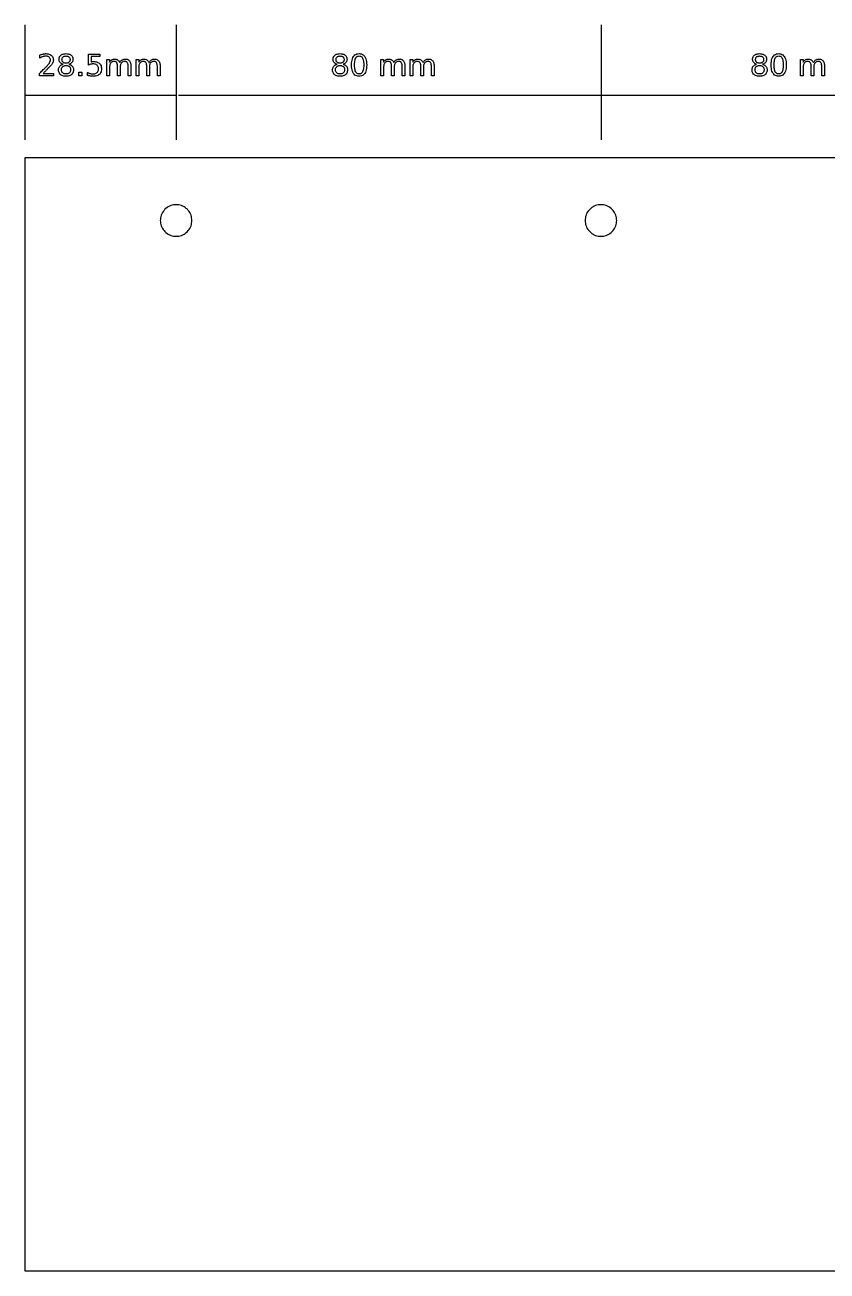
# Model space of a CAD drawing. Extents: x -91 to 206, y 120 to 354.
# Drawn here: x -90.5 to 60.6, y 119.5 to 354.3 of the extents above; entities that cross this region are included whole.
import ezdxf

# ---------------------------------------------------------------- set-up
doc = ezdxf.new("R2010")
doc.units = 0
doc.layers.get('0').update_dxf_attribs({"linetype": 'CONTINUOUS'})

msp = doc.modelspace()

# ---------------------------------------------------------------- linework, layer by layer
at = {"color": 5}
for points in [[(-90.50311, 354.309835), (-90.50311, 332.664679)], [(-62.00311, 354.309835), (-62.00311, 332.664679)], [(17.996888, 354.309835), (17.996888, 332.664679)], [(-87.712932, 348.061976), (-87.712932, 348.624216)], [(-78.560002, 348.822653), (-76.374433, 348.822653), (-76.374433, 348.35412), (-78.050128, 348.35412), (-78.050128, 347.345396)], [(-78.560002, 346.755592), (-78.560002, 348.822653)], [(-74.552667, 346.452428), (-74.552667, 344.707831), (-75.062541, 344.707831), (-75.062541, 347.794637), (-74.552667, 347.794637), (-74.552667, 347.31508)], [(-69.051539, 346.452428), (-69.051539, 344.707831), (-69.561413, 344.707831), (-69.561413, 347.794637), (-69.051539, 347.794637), (-69.051539, 347.31508)], [(-22.94405, 346.452428), (-22.94405, 344.707831), (-23.453924, 344.707831), (-23.453924, 347.794637), (-22.94405, 347.794637), (-22.94405, 347.31508)], [(-17.442922, 346.452428), (-17.442922, 344.707831), (-17.952796, 344.707831), (-17.952796, 347.794637), (-17.442922, 347.794637), (-17.442922, 347.31508)], [(56.070988, 346.45242), (56.070988, 344.707824), (55.561118, 344.707824), (55.561118, 347.794629), (56.070988, 347.794629), (56.070988, 347.315072)], [(-87.070766, 345.176364), (-85.127732, 345.176364), (-85.127732, 344.707831), (-87.740493, 344.707831), (-87.740493, 345.176364)], [(-78.733635, 344.804294), (-78.733635, 345.363778)], [(-72.554512, 346.452428), (-72.554512, 344.707831), (-73.064386, 344.707831), (-73.064386, 346.554403)], [(-70.556356, 346.570939), (-70.556356, 344.707831), (-71.06623, 344.707831), (-71.06623, 346.554403)], [(-67.053383, 346.452428), (-67.053383, 344.707831), (-67.563258, 344.707831), (-67.563258, 346.554403)], [(-65.055228, 346.570939), (-65.055228, 344.707831), (-65.565102, 344.707831), (-65.565102, 346.554403)], [(-20.945894, 346.452428), (-20.945894, 344.707831), (-21.455768, 344.707831), (-21.455768, 346.554403)], [(-18.947739, 346.570939), (-18.947739, 344.707831), (-19.457613, 344.707831), (-19.457613, 346.554403)], [(-15.444766, 346.452428), (-15.444766, 344.707831), (-15.95464, 344.707831), (-15.95464, 346.554403)], [(-13.446611, 346.570939), (-13.446611, 344.707831), (-13.956485, 344.707831), (-13.956485, 346.554403)], [(58.069148, 346.45242), (58.069148, 344.707824), (57.559268, 344.707824), (57.559268, 346.554395)], [(60.067298, 346.570931), (60.067298, 344.707824), (59.557428, 344.707824), (59.557428, 346.554395)], [(-90.417794, 341.080669), (-62.054932, 341.080669)], [(-61.562449, 341.080669), (17.945068, 341.080669)], [(17.945068, 341.080669), (97.945068, 341.080669)]]:
    msp.add_lwpolyline(points, dxfattribs=at)
for points in [[(-83.526452, 347.7781)], [(-31.917834, 347.7781)], [(-27.563234, 348.897067)], [(-27.563234, 348.456095)], [(47.097208, 347.778093)], [(51.451808, 348.89706)], [(51.451808, 348.456088)], [(-87.070766, 345.176363)], [(-83.322502, 346.898912)], [(-82.765775, 346.66189)], [(-80.362476, 345.407875), (-79.780944, 345.407875), (-79.780944, 344.707831), (-80.362476, 344.707831)], [(-72.63995, 347.20208)], [(-67.138822, 347.20208)], [(-31.713885, 346.898912)], [(-31.157157, 346.66189)], [(-21.031333, 347.20208)], [(-15.530204, 347.20208)], [(47.301148, 346.898904)], [(47.857878, 346.661882)], [(57.983708, 347.202073)]]:
    msp.add_lwpolyline(points, close=True, dxfattribs=at)
at = {"color": 1}
for points in [[(-90.459221, 329.33833), (206.349369, 329.33833), (206.349369, 119.52975), (-90.459221, 119.52975)], [(-59.045787, 317.463592)], [(20.948807, 317.460891)]]:
    msp.add_lwpolyline(points, close=True, dxfattribs=at)
at = {"color": 5}
for points, knots in [([(-87.740493, 345.176364), (-87.661661, 345.257587), (-87.487511, 345.437017), (-87.199793, 345.729922), (-86.883604, 346.04958), (-86.586513, 346.350684), (-86.356124, 346.587972), (-86.17781, 346.779015), (-86.034853, 346.947641), (-85.909027, 347.116168), (-85.81684, 347.26852), (-85.754631, 347.410961), (-85.71755, 347.549474), (-85.703562, 347.710793), (-85.724465, 347.890663), (-85.804237, 348.077309), (-85.936367, 348.2294), (-86.106738, 348.346436), (-86.313434, 348.415702), (-86.5211, 348.433413), (-86.720076, 348.421248), (-86.905597, 348.390321), (-87.097554, 348.33931), (-87.296296, 348.266793), (-87.503574, 348.174814), (-87.64145, 348.100503), (-87.712932, 348.061976)], [0, 0, 0, 0, 0.339565, 0.750139, 1.231729, 1.688422, 2.019127, 2.223911, 2.472304, 2.681962, 2.854276, 3.005305, 3.146801, 3.282376, 3.489157, 3.683373, 3.881936, 4.085534, 4.296461, 4.528194, 4.7064, 4.89353, 5.091481, 5.301388, 5.52759, 5.771125, 5.771125, 5.771125, 5.771125]), ([(-87.712932, 348.624216), (-87.640108, 348.6525), (-87.498846, 348.707365), (-87.289047, 348.775294), (-87.089428, 348.82913), (-86.900073, 348.867829), (-86.721373, 348.891597), (-86.472707, 348.902545), (-86.164173, 348.877289), (-85.813148, 348.772229), (-85.524672, 348.592537), (-85.305494, 348.351393), (-85.17409, 348.052024), (-85.143131, 347.779051), (-85.156643, 347.557142), (-85.189083, 347.394837), (-85.244533, 347.234698), (-85.328483, 347.069219), (-85.446228, 346.892018), (-85.560139, 346.736556), (-85.691584, 346.59583), (-85.837737, 346.441614), (-86.050389, 346.220104), (-86.331164, 345.932602), (-86.678316, 345.576954), (-86.932508, 345.31749), (-87.070766, 345.176363)], [0, 0, 0, 0, 0.234333, 0.454551, 0.661201, 0.854284, 1.033984, 1.201361, 1.600432, 1.956662, 2.290226, 2.607759, 2.919498, 3.254739, 3.421367, 3.585322, 3.74957, 3.92829, 4.140309, 4.387444, 4.50515, 4.717654, 5.024984, 5.426266, 5.923254, 6.515952, 6.515952, 6.515952, 6.515952]), ([(-83.322502, 346.898912), (-83.397587, 346.921158), (-83.542287, 346.964029), (-83.733522, 347.078716), (-83.888015, 347.225969), (-84.000381, 347.405116), (-84.06754, 347.610366), (-84.089195, 347.858416), (-84.058317, 348.132542), (-83.937434, 348.406376), (-83.734491, 348.625991), (-83.463428, 348.786156), (-83.131945, 348.880005), (-82.765358, 348.906132), (-82.398823, 348.880039), (-82.067089, 348.786498), (-81.796913, 348.625572), (-81.594085, 348.406416), (-81.473263, 348.132533), (-81.442267, 347.858399), (-81.464237, 347.610272), (-81.532249, 347.404724), (-81.64646, 347.227026), (-81.798631, 347.078639), (-81.988309, 346.964069), (-82.131826, 346.92117), (-82.206291, 346.898912)], [0, 0, 0, 0, 0.234167, 0.451278, 0.661789, 0.869017, 1.07906, 1.303389, 1.611775, 1.896745, 2.185939, 2.494221, 2.829658, 3.210107, 3.591776, 3.927213, 4.234447, 4.523641, 4.80861, 5.116997, 5.341356, 5.551691, 5.759737, 5.968928, 6.184463, 6.416894, 6.416894, 6.416894, 6.416894]), ([(-83.526452, 347.7781), (-83.522829, 347.711604), (-83.515943, 347.585233), (-83.446868, 347.410931), (-83.332545, 347.270533), (-83.175063, 347.169564), (-82.981073, 347.110683), (-82.766268, 347.094463), (-82.551848, 347.110745), (-82.358544, 347.16954), (-82.201865, 347.271535), (-82.083986, 347.410194), (-82.014773, 347.584953), (-81.995811, 347.7781), (-82.014773, 347.971247), (-82.083986, 348.146007), (-82.201865, 348.284666), (-82.358544, 348.386661), (-82.551848, 348.445456), (-82.766268, 348.461738), (-82.981073, 348.445518), (-83.175063, 348.386637), (-83.332545, 348.285668), (-83.446868, 348.14527), (-83.515943, 347.970967), (-83.522829, 347.844596), (-83.526452, 347.7781)], [0, 0, 0, 0, 0.198745, 0.377701, 0.552033, 0.733625, 0.930322, 1.154145, 1.376443, 1.572264, 1.753601, 1.929885, 2.109528, 2.308342, 2.507157, 2.6868, 2.863084, 3.044421, 3.240242, 3.46254, 3.686363, 3.88306, 4.064652, 4.238984, 4.41794, 4.616686, 4.616686, 4.616686, 4.616686]), ([(-74.552667, 347.31508), (-74.513438, 347.374133), (-74.437833, 347.487944), (-74.296621, 347.62979), (-74.139567, 347.739544), (-73.963398, 347.815702), (-73.768298, 347.860105), (-73.560213, 347.874216), (-73.351442, 347.858069), (-73.156367, 347.800882), (-72.985038, 347.703544), (-72.838754, 347.570056), (-72.719012, 347.400741), (-72.666974, 347.269984), (-72.63995, 347.20208)], [0, 0, 0, 0, 0.212274, 0.409108, 0.596414, 0.783877, 0.98109, 1.193837, 1.407513, 1.606029, 1.798568, 1.993458, 2.195839, 2.414486, 2.414486, 2.414486, 2.414486]), ([(-72.63995, 347.20208), (-72.597177, 347.272969), (-72.515353, 347.40858), (-72.361437, 347.579599), (-72.190238, 347.711983), (-71.998533, 347.804202), (-71.786923, 347.858195), (-71.539085, 347.876815), (-71.270359, 347.848473), (-71.007782, 347.731434), (-70.802442, 347.533101), (-70.656008, 347.267329), (-70.569651, 346.938305), (-70.561002, 346.699303), (-70.556356, 346.570939)], [0, 0, 0, 0, 0.247938, 0.474306, 0.685796, 0.893294, 1.107877, 1.337039, 1.636461, 1.909034, 2.183059, 2.477506, 2.80891, 3.193413, 3.193413, 3.193413, 3.193413]), ([(-69.051539, 347.31508), (-69.01231, 347.374133), (-68.936705, 347.487944), (-68.795493, 347.62979), (-68.638439, 347.739544), (-68.46227, 347.815702), (-68.267169, 347.860105), (-68.059085, 347.874216), (-67.850313, 347.858069), (-67.655238, 347.800882), (-67.483909, 347.703544), (-67.337626, 347.570056), (-67.217884, 347.400741), (-67.165846, 347.269984), (-67.138822, 347.20208)], [0, 0, 0, 0, 0.212274, 0.409108, 0.596414, 0.783877, 0.98109, 1.193838, 1.407514, 1.60603, 1.798568, 1.993458, 2.19584, 2.414486, 2.414486, 2.414486, 2.414486]), ([(-67.138822, 347.20208), (-67.096049, 347.272969), (-67.014225, 347.40858), (-66.860309, 347.579599), (-66.68911, 347.711983), (-66.497405, 347.804202), (-66.285795, 347.858195), (-66.037957, 347.876815), (-65.769231, 347.848473), (-65.506654, 347.731434), (-65.301314, 347.533101), (-65.15488, 347.267329), (-65.068523, 346.938305), (-65.059874, 346.699303), (-65.055228, 346.570939)], [0, 0, 0, 0, 0.247938, 0.474306, 0.685796, 0.893294, 1.107877, 1.337039, 1.636461, 1.909034, 2.183059, 2.477506, 2.80891, 3.193413, 3.193413, 3.193413, 3.193413]), ([(-31.713885, 346.898912), (-31.78897, 346.921157), (-31.93367, 346.964027), (-32.124906, 347.078714), (-32.279397, 347.225969), (-32.391764, 347.405116), (-32.458923, 347.610366), (-32.480578, 347.858416), (-32.4497, 348.132542), (-32.328817, 348.406376), (-32.125874, 348.625991), (-31.854811, 348.786156), (-31.523328, 348.880005), (-31.15674, 348.906132), (-30.790206, 348.880039), (-30.458471, 348.786498), (-30.188295, 348.625572), (-29.985468, 348.406416), (-29.864646, 348.132533), (-29.83365, 347.858399), (-29.85562, 347.610272), (-29.923631, 347.404724), (-30.037843, 347.227026), (-30.190013, 347.078639), (-30.379692, 346.964069), (-30.523209, 346.92117), (-30.597674, 346.898912)], [0, 0, 0, 0, 0.234167, 0.451277, 0.661789, 0.869017, 1.079061, 1.303389, 1.611776, 1.896746, 2.185939, 2.494222, 2.829659, 3.210108, 3.591777, 3.927214, 4.234448, 4.523642, 4.808611, 5.116998, 5.341357, 5.551691, 5.759738, 5.968929, 6.184464, 6.416895, 6.416895, 6.416895, 6.416895]), ([(-31.917834, 347.7781), (-31.914211, 347.711604), (-31.907326, 347.585233), (-31.838251, 347.410931), (-31.723928, 347.270533), (-31.566446, 347.169564), (-31.372456, 347.110683), (-31.157651, 347.094463), (-30.943231, 347.110745), (-30.749926, 347.16954), (-30.593248, 347.271535), (-30.475368, 347.410194), (-30.406155, 347.584953), (-30.387194, 347.7781), (-30.406155, 347.971247), (-30.475368, 348.146007), (-30.593248, 348.284666), (-30.749926, 348.386661), (-30.943231, 348.445456), (-31.157651, 348.461738), (-31.372456, 348.445518), (-31.566446, 348.386637), (-31.723928, 348.285668), (-31.838251, 348.14527), (-31.907326, 347.970967), (-31.914211, 347.844596), (-31.917834, 347.7781)], [0, 0, 0, 0, 0.198745, 0.377701, 0.552032, 0.733625, 0.930322, 1.154145, 1.376443, 1.572264, 1.753601, 1.929884, 2.109528, 2.308342, 2.507157, 2.6868, 2.863084, 3.044421, 3.240242, 3.46254, 3.686363, 3.88306, 4.064652, 4.238984, 4.41794, 4.616686, 4.616686, 4.616686, 4.616686]), ([(-28.621567, 345.173608), (-28.695733, 345.311041), (-28.856258, 345.608501), (-28.962492, 346.154535), (-28.997168, 346.761107), (-28.964639, 347.370007), (-28.849902, 347.910433), (-28.649701, 348.346275), (-28.361247, 348.668565), (-27.98467, 348.86733), (-27.707298, 348.886902), (-27.563234, 348.897067)], [0, 0, 0, 0, 0.466234, 1.009118, 1.648582, 2.289268, 2.832152, 3.297282, 3.71144, 4.108775, 4.538169, 4.538169, 4.538169, 4.538169]), ([(-26.507656, 348.348608), (-26.43292, 348.21163), (-26.271046, 347.914946), (-26.16412, 347.368556), (-26.129208, 346.76192), (-26.162038, 346.15298), (-26.277851, 345.61228), (-26.479033, 345.177568), (-26.766623, 344.853719), (-27.142407, 344.661747), (-27.56367, 344.610112), (-27.983251, 344.662526), (-28.365201, 344.851243), (-28.534986, 345.064737), (-28.621567, 345.173608)], [0, 0, 0, 0, 0.465798, 1.008888, 1.649593, 2.289077, 2.832167, 3.299066, 3.71106, 4.107157, 4.536206, 4.965557, 5.36247, 5.775502, 5.775502, 5.775502, 5.775502]), ([(-27.563234, 348.456095), (-27.653245, 348.447911), (-27.830193, 348.431822), (-28.062935, 348.27127), (-28.233019, 348.020053), (-28.347728, 347.679456), (-28.414104, 347.250634), (-28.432317, 346.761515), (-28.41415, 346.272402), (-28.347352, 345.843607), (-28.233764, 345.50305), (-28.062643, 345.251197), (-27.829971, 345.096507), (-27.562821, 345.054837), (-27.295715, 345.09634), (-27.062454, 345.250832), (-26.893229, 345.503814), (-26.777094, 345.843211), (-26.709834, 346.272399), (-26.691248, 346.761515), (-26.70988, 347.250637), (-26.776716, 347.679853), (-26.893976, 348.019291), (-27.06216, 348.271635), (-27.295488, 348.432005), (-27.472826, 348.447961), (-27.563234, 348.456095)], [0, 0, 0, 0, 0.267246, 0.525366, 0.815317, 1.164933, 1.59447, 2.113468, 2.631243, 3.06078, 3.411548, 3.700255, 3.957873, 4.225065, 4.493463, 4.751081, 5.039073, 5.390366, 5.820057, 6.337846, 6.856859, 7.286549, 7.636692, 7.925931, 8.184051, 8.452503, 8.452503, 8.452503, 8.452503]), ([(-27.563234, 348.897067), (-27.419657, 348.886679), (-27.1434, 348.866692), (-26.762183, 348.671309), (-26.593651, 348.457636), (-26.507656, 348.348608)], [0, 0, 0, 0, 0.429092, 0.825612, 1.238733, 1.238733, 1.238733, 1.238733]), ([(-22.94405, 347.31508), (-22.904821, 347.374133), (-22.829216, 347.487944), (-22.688004, 347.62979), (-22.53095, 347.739544), (-22.354781, 347.815702), (-22.15968, 347.860105), (-21.951596, 347.874216), (-21.742824, 347.858069), (-21.547749, 347.800882), (-21.37642, 347.703544), (-21.230137, 347.570056), (-21.110395, 347.400741), (-21.058357, 347.269984), (-21.031333, 347.20208)], [0, 0, 0, 0, 0.212274, 0.409108, 0.596414, 0.783877, 0.981091, 1.193838, 1.407514, 1.60603, 1.798568, 1.993458, 2.19584, 2.414486, 2.414486, 2.414486, 2.414486]), ([(-21.031333, 347.20208), (-20.98856, 347.272969), (-20.906735, 347.40858), (-20.75282, 347.579599), (-20.581621, 347.711984), (-20.389916, 347.804202), (-20.178306, 347.858195), (-19.930468, 347.876815), (-19.661742, 347.848473), (-19.399165, 347.731435), (-19.193825, 347.533101), (-19.047391, 347.267329), (-18.961034, 346.938305), (-18.952385, 346.699303), (-18.947739, 346.570939)], [0, 0, 0, 0, 0.247938, 0.474306, 0.685796, 0.893294, 1.107877, 1.337038, 1.636461, 1.909034, 2.183059, 2.477506, 2.80891, 3.193413, 3.193413, 3.193413, 3.193413]), ([(-17.442922, 347.31508), (-17.403693, 347.374133), (-17.328088, 347.487944), (-17.186876, 347.62979), (-17.029822, 347.739544), (-16.853653, 347.815702), (-16.658552, 347.860105), (-16.450468, 347.874216), (-16.241696, 347.858069), (-16.046621, 347.800882), (-15.875292, 347.703544), (-15.729009, 347.570056), (-15.609267, 347.400741), (-15.557229, 347.269984), (-15.530204, 347.20208)], [0, 0, 0, 0, 0.212274, 0.409108, 0.596414, 0.783877, 0.981091, 1.193838, 1.407514, 1.60603, 1.798568, 1.993458, 2.19584, 2.414486, 2.414486, 2.414486, 2.414486]), ([(-15.530204, 347.20208), (-15.487431, 347.272969), (-15.405607, 347.40858), (-15.251692, 347.579599), (-15.080493, 347.711984), (-14.888788, 347.804202), (-14.677178, 347.858195), (-14.42934, 347.876815), (-14.160614, 347.848473), (-13.898037, 347.731435), (-13.692697, 347.533101), (-13.546263, 347.267329), (-13.459906, 346.938305), (-13.451257, 346.699303), (-13.446611, 346.570939)], [0, 0, 0, 0, 0.247938, 0.474305, 0.685795, 0.893293, 1.107876, 1.337038, 1.636461, 1.909034, 2.183059, 2.477506, 2.808909, 3.193412, 3.193412, 3.193412, 3.193412]), ([(47.301148, 346.898904), (47.226063, 346.921149), (47.081363, 346.964019), (46.890128, 347.078706), (46.73564, 347.225963), (46.623271, 347.405108), (46.556111, 347.610358), (46.534455, 347.858408), (46.565335, 348.132535), (46.686221, 348.406369), (46.889168, 348.62598), (47.160227, 348.786149), (47.491708, 348.879998), (47.858296, 348.906125), (48.224831, 348.880032), (48.556567, 348.786491), (48.826743, 348.625564), (49.02957, 348.406408), (49.150391, 348.132525), (49.181387, 347.858391), (49.159417, 347.610264), (49.091407, 347.404717), (48.977197, 347.227018), (48.825026, 347.078632), (48.635349, 346.964061), (48.491832, 346.921162), (48.417368, 346.898904)], [0, 0, 0, 0, 0.234166, 0.451276, 0.661788, 0.869016, 1.079059, 1.303387, 1.611774, 1.896745, 2.185942, 2.49422, 2.829655, 3.210104, 3.591776, 3.927215, 4.234448, 4.523641, 4.808611, 5.116997, 5.341356, 5.55169, 5.759735, 5.968927, 6.184462, 6.416891, 6.416891, 6.416891, 6.416891]), ([(47.097208, 347.778093), (47.100831, 347.711597), (47.107716, 347.585226), (47.176788, 347.410924), (47.291107, 347.270523), (47.448592, 347.169557), (47.642581, 347.110675), (47.857386, 347.094455), (48.071805, 347.110737), (48.265112, 347.169533), (48.421793, 347.271525), (48.539674, 347.410186), (48.608887, 347.584946), (48.627848, 347.778093), (48.608887, 347.97124), (48.539674, 348.146), (48.421793, 348.284661), (48.265112, 348.386653), (48.071805, 348.445449), (47.857386, 348.461731), (47.642581, 348.445511), (47.448592, 348.386629), (47.291107, 348.285663), (47.176788, 348.145262), (47.107716, 347.97096), (47.100831, 347.844589), (47.097208, 347.778093)], [0, 0, 0, 0, 0.198746, 0.377701, 0.55203, 0.733625, 0.930322, 1.154142, 1.376441, 1.572264, 1.753604, 1.929888, 2.109532, 2.308346, 2.507161, 2.686805, 2.863089, 3.044428, 3.240252, 3.46255, 3.686371, 3.883067, 4.064663, 4.238991, 4.417947, 4.616693, 4.616693, 4.616693, 4.616693]), ([(50.393468, 345.173601), (50.319302, 345.311034), (50.158778, 345.608494), (50.052545, 346.154528), (50.017869, 346.7611), (50.050397, 347.37), (50.165135, 347.910426), (50.365334, 348.346269), (50.65379, 348.668558), (51.03037, 348.867323), (51.307743, 348.886895), (51.451808, 348.89706)], [0, 0, 0, 0, 0.466233, 1.009117, 1.648581, 2.289267, 2.832151, 3.297281, 3.711439, 4.108776, 4.538174, 4.538174, 4.538174, 4.538174]), ([(52.507378, 348.348601), (52.582114, 348.211623), (52.743989, 347.914939), (52.850915, 347.368549), (52.885828, 346.761913), (52.852998, 346.152973), (52.737184, 345.612272), (52.536001, 345.177562), (52.248413, 344.853712), (51.872632, 344.661739), (51.45137, 344.610104), (51.031789, 344.662518), (50.649835, 344.851235), (50.48005, 345.06473), (50.393468, 345.173601)], [0, 0, 0, 0, 0.465798, 1.008888, 1.649594, 2.289077, 2.832167, 3.299068, 3.71106, 4.107155, 4.5362, 4.965554, 5.36247, 5.775503, 5.775503, 5.775503, 5.775503]), ([(51.451808, 348.456088), (51.361797, 348.447904), (51.184848, 348.431815), (50.952105, 348.271263), (50.782021, 348.020045), (50.667308, 347.67945), (50.60093, 347.250627), (50.582717, 346.761508), (50.600884, 346.272394), (50.667684, 345.843598), (50.781276, 345.503042), (50.952398, 345.251189), (51.18507, 345.0965), (51.45222, 345.05483), (51.719324, 345.096333), (51.952583, 345.250824), (52.121804, 345.503807), (52.23794, 345.843203), (52.3052, 346.272391), (52.323786, 346.761508), (52.305154, 347.25063), (52.238318, 347.679846), (52.121058, 348.019283), (51.952877, 348.271628), (51.719551, 348.431998), (51.542215, 348.447954), (51.451808, 348.456088)], [0, 0, 0, 0, 0.267247, 0.525368, 0.815319, 1.164937, 1.594473, 2.113472, 2.631247, 3.060784, 3.411554, 3.70026, 3.957878, 4.225072, 4.493467, 4.751082, 5.039073, 5.390366, 5.820057, 6.337846, 6.856859, 7.28655, 7.636693, 7.925931, 8.184048, 8.452498, 8.452498, 8.452498, 8.452498]), ([(51.451808, 348.89706), (51.595384, 348.886672), (51.871638, 348.866685), (52.252853, 348.671302), (52.421384, 348.457629), (52.507378, 348.348601)], [0, 0, 0, 0, 0.429088, 0.825606, 1.238726, 1.238726, 1.238726, 1.238726]), ([(56.070988, 347.315072), (56.110217, 347.374125), (56.185821, 347.487937), (56.327033, 347.629784), (56.484089, 347.739536), (56.660258, 347.815695), (56.855359, 347.860097), (57.063444, 347.874208), (57.272216, 347.858061), (57.467291, 347.800874), (57.638622, 347.703538), (57.784904, 347.570048), (57.904645, 347.400734), (57.956684, 347.269977), (57.983708, 347.202073)], [0, 0, 0, 0, 0.212274, 0.409109, 0.596416, 0.783878, 0.981091, 1.193841, 1.407516, 1.606033, 1.798572, 1.993461, 2.195843, 2.414489, 2.414489, 2.414489, 2.414489]), ([(57.983708, 347.202073), (58.026481, 347.272962), (58.108306, 347.408572), (58.26222, 347.579591), (58.433416, 347.711977), (58.62512, 347.804194), (58.836729, 347.858187), (59.084568, 347.876807), (59.353294, 347.848465), (59.615873, 347.731427), (59.821208, 347.533091), (59.967645, 347.267322), (60.054003, 346.938297), (60.062652, 346.699295), (60.067298, 346.570931)], [0, 0, 0, 0, 0.247937, 0.474305, 0.685794, 0.89329, 1.107872, 1.337033, 1.636458, 1.909031, 2.183054, 2.477501, 2.808905, 3.193409, 3.193409, 3.193409, 3.193409]), ([(-82.206291, 346.898912), (-82.122107, 346.875063), (-81.960159, 346.829184), (-81.745722, 346.703278), (-81.574072, 346.538605), (-81.445878, 346.340542), (-81.369139, 346.111256), (-81.345052, 345.825525), (-81.376965, 345.507578), (-81.499815, 345.185874), (-81.713175, 344.932034), (-82.003024, 344.750259), (-82.363531, 344.646451), (-82.76586, 344.617975), (-83.168579, 344.646445), (-83.529644, 344.750564), (-83.820988, 344.931052), (-84.032916, 345.1863), (-84.154788, 345.507702), (-84.186455, 345.825531), (-84.162435, 346.111273), (-84.085609, 346.340481), (-83.957501, 346.539144), (-83.784201, 346.703083), (-83.569102, 346.829097), (-83.406789, 346.87505), (-83.322502, 346.898912)], [0, 0, 0, 0, 0.261659, 0.50336, 0.737269, 0.969509, 1.204249, 1.454782, 1.824813, 2.154236, 2.472102, 2.801787, 3.165915, 3.586037, 4.006464, 4.37147, 4.702447, 5.019334, 5.348417, 5.718414, 5.968948, 6.203688, 6.435928, 6.670944, 6.913439, 7.175388, 7.175388, 7.175388, 7.175388]), ([(-82.765775, 346.66189), (-82.84834, 346.658027), (-83.004507, 346.65072), (-83.220883, 346.578183), (-83.397332, 346.458701), (-83.527342, 346.293871), (-83.603654, 346.090215), (-83.624633, 345.865381), (-83.603654, 345.64056), (-83.527342, 345.436869), (-83.397332, 345.272163), (-83.220883, 345.152203), (-83.004507, 345.081642), (-82.765772, 345.062126), (-82.527052, 345.081651), (-82.310636, 345.15217), (-82.133788, 345.272641), (-82.003016, 345.437621), (-81.925431, 345.641205), (-81.904038, 345.865802), (-81.925369, 346.090333), (-82.002619, 346.294285), (-82.134162, 346.457806), (-82.309508, 346.578617), (-82.526286, 346.650755), (-82.682822, 346.658033), (-82.765775, 346.66189)], [0, 0, 0, 0, 0.247031, 0.467245, 0.675101, 0.877885, 1.086709, 1.31836, 1.55001, 1.758834, 1.961618, 2.169474, 2.389688, 2.636719, 2.88375, 3.103964, 3.311819, 3.516514, 3.725671, 3.956137, 4.187822, 4.396979, 4.600715, 4.807562, 5.027777, 5.276027, 5.276027, 5.276027, 5.276027]), ([(-78.050128, 347.345396), (-78.023272, 347.354075), (-77.96998, 347.371299), (-77.888957, 347.391512), (-77.807814, 347.406296), (-77.727067, 347.419166), (-77.64604, 347.426491), (-77.448881, 347.431555), (-77.14913, 347.4047), (-76.771384, 347.279436), (-76.463313, 347.064919), (-76.232569, 346.776464), (-76.096048, 346.419951), (-76.058182, 346.024709), (-76.096302, 345.627732), (-76.2362, 345.266317), (-76.47501, 344.977092), (-76.800886, 344.769383), (-77.203146, 344.649428), (-77.553344, 344.623538), (-77.825509, 344.631232), (-78.002161, 344.646087), (-78.18095, 344.670553), (-78.362346, 344.705434), (-78.547286, 344.749279), (-78.670812, 344.785747), (-78.733635, 344.804294)], [0, 0, 0, 0, 0.084655, 0.167987, 0.250269, 0.332037, 0.413215, 0.494098, 0.92365, 1.308608, 1.674759, 2.034167, 2.400444, 2.803177, 3.215785, 3.586833, 3.948188, 4.321834, 4.729197, 5.194921, 5.368929, 5.545929, 5.726438, 5.91004, 6.09989, 6.296371, 6.296371, 6.296371, 6.296371]), ([(-78.733635, 345.363778), (-78.678364, 345.335321), (-78.568661, 345.278837), (-78.396803, 345.21217), (-78.221215, 345.159848), (-78.040236, 345.122997), (-77.853064, 345.101269), (-77.627043, 345.09203), (-77.374265, 345.111381), (-77.113413, 345.194818), (-76.900267, 345.336648), (-76.740127, 345.528365), (-76.645245, 345.766252), (-76.618974, 346.027988), (-76.645244, 346.289723), (-76.740127, 346.527614), (-76.900266, 346.719318), (-77.113414, 346.861199), (-77.374259, 346.944425), (-77.6122, 346.963373), (-77.810743, 346.955828), (-77.959969, 346.939171), (-78.109087, 346.911751), (-78.258596, 346.871814), (-78.409755, 346.820534), (-78.509244, 346.777532), (-78.560002, 346.755592)], [0, 0, 0, 0, 0.186393, 0.369959, 0.552021, 0.735497, 0.923291, 1.116662, 1.41379, 1.679032, 1.929076, 2.17182, 2.416975, 2.685489, 2.954003, 3.199158, 3.441902, 3.691947, 3.957188, 4.254316, 4.403247, 4.552991, 4.70435, 4.857661, 5.016868, 5.182703, 5.182703, 5.182703, 5.182703]), ([(-73.064386, 346.554403), (-73.067069, 346.645237), (-73.071977, 346.811399), (-73.122166, 347.036557), (-73.20965, 347.214349), (-73.340467, 347.342665), (-73.512686, 347.415767), (-73.720627, 347.435646), (-73.944246, 347.411369), (-74.160471, 347.320664), (-74.333906, 347.168291), (-74.463012, 346.967983), (-74.54057, 346.722562), (-74.548481, 346.545907), (-74.552667, 346.452428)], [0, 0, 0, 0, 0.272187, 0.497912, 0.686793, 0.858751, 1.035608, 1.236695, 1.479788, 1.703678, 1.928614, 2.161686, 2.410671, 2.690498, 2.690498, 2.690498, 2.690498]), ([(-71.06623, 346.554403), (-71.068914, 346.644839), (-71.073834, 346.810612), (-71.124314, 347.03558), (-71.211118, 347.213963), (-71.341419, 347.342248), (-71.511569, 347.415726), (-71.719005, 347.435626), (-71.943002, 347.41163), (-72.161029, 347.322287), (-72.336281, 347.171196), (-72.464894, 346.970151), (-72.542475, 346.723895), (-72.550344, 346.546424), (-72.554512, 346.452428)], [0, 0, 0, 0, 0.270964, 0.49669, 0.686658, 0.858176, 1.033355, 1.2314, 1.477498, 1.70272, 1.927125, 2.160453, 2.410313, 2.691664, 2.691664, 2.691664, 2.691664]), ([(-67.563258, 346.554403), (-67.565941, 346.645237), (-67.570849, 346.811399), (-67.621038, 347.036557), (-67.708522, 347.214349), (-67.839338, 347.342665), (-68.011558, 347.415767), (-68.219498, 347.435646), (-68.443117, 347.411369), (-68.659343, 347.320665), (-68.832777, 347.168291), (-68.961883, 346.967984), (-69.039442, 346.722563), (-69.047353, 346.545907), (-69.051539, 346.452428)], [0, 0, 0, 0, 0.272187, 0.497912, 0.686793, 0.858751, 1.035608, 1.236694, 1.479788, 1.703677, 1.928614, 2.161685, 2.410671, 2.690497, 2.690497, 2.690497, 2.690497]), ([(-65.565102, 346.554403), (-65.567786, 346.644839), (-65.572706, 346.810612), (-65.623186, 347.03558), (-65.70999, 347.213963), (-65.840291, 347.342248), (-66.010441, 347.415726), (-66.217877, 347.435626), (-66.441874, 347.41163), (-66.659901, 347.322287), (-66.835153, 347.171196), (-66.963766, 346.970151), (-67.041346, 346.723895), (-67.049215, 346.546424), (-67.053383, 346.452428)], [0, 0, 0, 0, 0.270964, 0.49669, 0.686658, 0.858176, 1.033355, 1.2314, 1.477498, 1.70272, 1.927125, 2.160453, 2.410313, 2.691664, 2.691664, 2.691664, 2.691664]), ([(-30.597674, 346.898912), (-30.51349, 346.875063), (-30.351542, 346.829184), (-30.137105, 346.703278), (-29.965454, 346.538605), (-29.83726, 346.340542), (-29.760521, 346.111256), (-29.736435, 345.825525), (-29.768347, 345.507578), (-29.891198, 345.185874), (-30.104557, 344.932034), (-30.394406, 344.750259), (-30.754913, 344.646451), (-31.157242, 344.617975), (-31.559961, 344.646445), (-31.921026, 344.750564), (-32.21237, 344.931052), (-32.424299, 345.1863), (-32.546171, 345.507702), (-32.577837, 345.825531), (-32.553817, 346.111273), (-32.476992, 346.340481), (-32.348883, 346.539144), (-32.175584, 346.703083), (-31.960485, 346.829097), (-31.798172, 346.87505), (-31.713885, 346.898912)], [0, 0, 0, 0, 0.261659, 0.503361, 0.737269, 0.969509, 1.204249, 1.454783, 1.824814, 2.154236, 2.472102, 2.801787, 3.165915, 3.586037, 4.006464, 4.371471, 4.702447, 5.019334, 5.348417, 5.718415, 5.968948, 6.203688, 6.435928, 6.670944, 6.913439, 7.175388, 7.175388, 7.175388, 7.175388]), ([(-31.157157, 346.66189), (-31.239722, 346.658027), (-31.395889, 346.65072), (-31.612266, 346.578183), (-31.788715, 346.458701), (-31.918725, 346.293871), (-31.995037, 346.090215), (-32.016015, 345.865381), (-31.995037, 345.64056), (-31.918725, 345.436869), (-31.788715, 345.272163), (-31.612266, 345.152203), (-31.39589, 345.081642), (-31.157155, 345.062126), (-30.918435, 345.081651), (-30.702019, 345.15217), (-30.525171, 345.272641), (-30.394399, 345.437621), (-30.316814, 345.641205), (-30.295421, 345.865802), (-30.316752, 346.090333), (-30.394002, 346.294285), (-30.525545, 346.457806), (-30.700891, 346.578617), (-30.917668, 346.650755), (-31.074205, 346.658033), (-31.157157, 346.66189)], [0, 0, 0, 0, 0.247031, 0.467246, 0.675101, 0.877885, 1.086709, 1.31836, 1.550011, 1.758835, 1.961619, 2.169474, 2.389689, 2.63672, 2.883751, 3.103965, 3.31182, 3.516514, 3.725672, 3.956138, 4.187822, 4.39698, 4.600715, 4.807563, 5.027777, 5.276027, 5.276027, 5.276027, 5.276027]), ([(-21.455768, 346.554403), (-21.458451, 346.645237), (-21.463359, 346.811399), (-21.513548, 347.036557), (-21.601033, 347.214349), (-21.731849, 347.342665), (-21.904069, 347.415767), (-22.112009, 347.435646), (-22.335628, 347.411369), (-22.551854, 347.320665), (-22.725288, 347.168291), (-22.854394, 346.967984), (-22.931953, 346.722563), (-22.939864, 346.545907), (-22.94405, 346.452428)], [0, 0, 0, 0, 0.272187, 0.497912, 0.686793, 0.858751, 1.035608, 1.236694, 1.479788, 1.703678, 1.928614, 2.161685, 2.410671, 2.690497, 2.690497, 2.690497, 2.690497]), ([(-19.457613, 346.554403), (-19.460297, 346.644839), (-19.465217, 346.810612), (-19.515697, 347.03558), (-19.6025, 347.213963), (-19.732802, 347.342248), (-19.902952, 347.415726), (-20.110388, 347.435626), (-20.334385, 347.41163), (-20.552412, 347.322287), (-20.727664, 347.171196), (-20.856277, 346.970151), (-20.933857, 346.723895), (-20.941726, 346.546424), (-20.945894, 346.452428)], [0, 0, 0, 0, 0.270964, 0.49669, 0.686658, 0.858176, 1.033355, 1.231401, 1.477499, 1.702721, 1.927125, 2.160453, 2.410313, 2.691665, 2.691665, 2.691665, 2.691665]), ([(-15.95464, 346.554403), (-15.957323, 346.645237), (-15.962231, 346.811399), (-16.01242, 347.036557), (-16.099905, 347.214349), (-16.230721, 347.342665), (-16.402941, 347.415767), (-16.610881, 347.435646), (-16.8345, 347.411369), (-17.050726, 347.320665), (-17.22416, 347.168291), (-17.353266, 346.967984), (-17.430825, 346.722563), (-17.438736, 346.545907), (-17.442922, 346.452428)], [0, 0, 0, 0, 0.272187, 0.497912, 0.686793, 0.858751, 1.035608, 1.236694, 1.479788, 1.703678, 1.928614, 2.161685, 2.410671, 2.690497, 2.690497, 2.690497, 2.690497]), ([(-13.956485, 346.554403), (-13.959169, 346.644839), (-13.964089, 346.810612), (-14.014569, 347.03558), (-14.101372, 347.213963), (-14.231674, 347.342248), (-14.401824, 347.415726), (-14.60926, 347.435626), (-14.833257, 347.41163), (-15.051284, 347.322286), (-15.226536, 347.171197), (-15.355149, 346.970151), (-15.432729, 346.723895), (-15.440598, 346.546424), (-15.444766, 346.452428)], [0, 0, 0, 0, 0.270964, 0.49669, 0.686658, 0.858176, 1.033355, 1.231401, 1.477498, 1.70272, 1.927125, 2.160453, 2.410313, 2.691664, 2.691664, 2.691664, 2.691664]), ([(48.417368, 346.898904), (48.501551, 346.875055), (48.663498, 346.829176), (48.877934, 346.703269), (49.049588, 346.538599), (49.177777, 346.340533), (49.254513, 346.111248), (49.278599, 345.825518), (49.246687, 345.507571), (49.12384, 345.185868), (48.910484, 344.932023), (48.620631, 344.750252), (48.260123, 344.646443), (47.857793, 344.617967), (47.455074, 344.646437), (47.094009, 344.750556), (46.802664, 344.931044), (46.590736, 345.186292), (46.468865, 345.507695), (46.437199, 345.825524), (46.461219, 346.111266), (46.538045, 346.340474), (46.666155, 346.539136), (46.839454, 346.703075), (47.054551, 346.82909), (47.216862, 346.875042), (47.301148, 346.898904)], [0, 0, 0, 0, 0.261656, 0.503358, 0.737268, 0.969506, 1.204244, 1.454778, 1.824809, 2.154231, 2.472094, 2.801783, 3.165913, 3.586036, 4.006462, 4.371469, 4.702446, 5.019333, 5.348416, 5.718414, 5.968947, 6.203687, 6.435927, 6.670944, 6.913437, 7.175382, 7.175382, 7.175382, 7.175382]), ([(47.857878, 346.661882), (47.775313, 346.658019), (47.619147, 346.650712), (47.402771, 346.578174), (47.22632, 346.458693), (47.096309, 346.293864), (47.019996, 346.090208), (46.999018, 345.865374), (47.019996, 345.640552), (47.096309, 345.436861), (47.22632, 345.272155), (47.402771, 345.152197), (47.619147, 345.081635), (47.857882, 345.062119), (48.096602, 345.081644), (48.313019, 345.152162), (48.489865, 345.272636), (48.62064, 345.437613), (48.698227, 345.641198), (48.719621, 345.865795), (48.69829, 346.090326), (48.621037, 346.294278), (48.489491, 346.457797), (48.314144, 346.578609), (48.097367, 346.650747), (47.94083, 346.658025), (47.857878, 346.661882)], [0, 0, 0, 0, 0.247029, 0.467243, 0.675101, 0.877885, 1.08671, 1.31836, 1.550011, 1.758835, 1.961619, 2.169477, 2.389691, 2.63672, 2.883754, 3.103968, 3.311822, 3.516518, 3.725676, 3.956142, 4.187826, 4.396984, 4.600722, 4.80757, 5.027784, 5.276034, 5.276034, 5.276034, 5.276034]), ([(57.559268, 346.554395), (57.556585, 346.645229), (57.551677, 346.811391), (57.501487, 347.03655), (57.413999, 347.21434), (57.283188, 347.342657), (57.110971, 347.415759), (56.903031, 347.435638), (56.679411, 347.411361), (56.463184, 347.320657), (56.289744, 347.168286), (56.160642, 346.967976), (56.083085, 346.722555), (56.075174, 346.545899), (56.070988, 346.45242)], [0, 0, 0, 0, 0.272187, 0.497912, 0.686794, 0.858749, 1.035604, 1.236687, 1.479784, 1.703676, 1.928615, 2.161685, 2.41067, 2.690497, 2.690497, 2.690497, 2.690497]), ([(59.557428, 346.554395), (59.554744, 346.644831), (59.549823, 346.810604), (59.499343, 347.035572), (59.412537, 347.213955), (59.282234, 347.34224), (59.112083, 347.415718), (58.904647, 347.435618), (58.68065, 347.411623), (58.462624, 347.322279), (58.287373, 347.171189), (58.158763, 346.970143), (58.081185, 346.723887), (58.073316, 346.546416), (58.069148, 346.45242)], [0, 0, 0, 0, 0.270964, 0.49669, 0.686659, 0.858178, 1.033358, 1.231404, 1.477502, 1.702722, 1.927125, 2.160452, 2.410312, 2.691664, 2.691664, 2.691664, 2.691664])]:
    msp.add_open_spline(points, degree=3, knots=knots, dxfattribs=at)
at = {"color": 1}
for points, knots in [([(-59.045787, 317.463592), (-59.081387, 317.115236), (-59.152077, 316.423511), (-59.700517, 315.509384), (-60.503526, 314.829756), (-61.497901, 314.469303), (-62.553046, 314.469303), (-63.546028, 314.829756), (-64.354598, 315.509384), (-64.882377, 316.423511), (-65.066651, 317.463592), (-64.882377, 318.503673), (-64.354598, 319.4178), (-63.546028, 320.097428), (-62.553046, 320.457881), (-61.497901, 320.457881), (-60.503526, 320.097428), (-59.700517, 319.4178), (-59.152077, 318.503673), (-59.081387, 317.811948), (-59.045787, 317.463592)], [0, 0, 0, 0, 1.039764, 2.064647, 3.104411, 4.144175, 5.169058, 6.208822, 7.248586, 8.273469, 9.313233, 10.352996, 11.37788, 12.417644, 13.457407, 14.482291, 15.522054, 16.561818, 17.586702, 18.626465, 18.626465, 18.626465, 18.626465]), ([(20.948807, 317.460891), (20.91324, 317.112851), (20.842614, 316.421753), (20.294671, 315.508456), (19.492391, 314.829444), (18.498917, 314.469318), (17.44473, 314.469318), (16.452648, 314.829444), (15.644812, 315.508456), (15.117512, 316.421753), (14.933405, 317.460891), (15.117512, 318.500029), (15.644812, 319.413326), (16.452648, 320.092338), (17.44473, 320.452464), (18.498917, 320.452464), (19.492391, 320.092338), (20.294671, 319.413326), (20.842614, 318.500029), (20.91324, 317.808931), (20.948807, 317.460891)], [0, 0, 0, 0, 1.038821, 2.062774, 3.101595, 4.140416, 5.164369, 6.20319, 7.242011, 8.265964, 9.304785, 10.343606, 11.367559, 12.40638, 13.445201, 14.469154, 15.507975, 16.546795, 17.570749, 18.60957, 18.60957, 18.60957, 18.60957])]:
    msp.add_open_spline(points, degree=3, knots=knots, dxfattribs=at)

doc.saveas('drawing.dxf')
